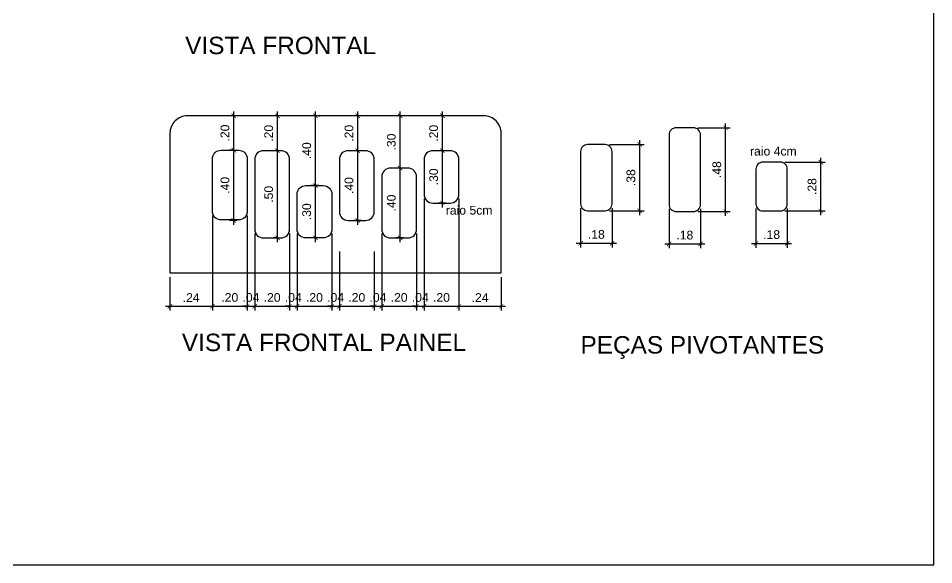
# Model space of a CAD drawing. Header units: metres. Extents: x 1.1 to 73.1, y 1 to 38.5.
# Drawn here: x 6.4 to 11.65, y 0.98 to 4.12 of the extents above; entities that cross this region are included whole.
import ezdxf

# ---------------------------------------------------------------- set-up
doc = ezdxf.new("R2010")
doc.units = ezdxf.units.M
doc.header["$LTSCALE"] = 0.05
doc.header["$MEASUREMENT"] = 0
for name, color, linetype in [('2D-CHAMADAS', 7, 'Continuous'), ('FLIP_COTA', 1, 'Continuous'), ('FLIP_TXT_02', 2, 'Continuous')]:
    doc.layers.add(name, color=color, linetype=linetype)
doc.styles.add('080-ARIAL-100', font='arial.ttf', dxfattribs={"height": 0.175})
doc.styles.add('Arial', font='arial.ttf')
doc.dimstyles.new('PADR025', dxfattribs={"dimscale": 0, "dimtxt": 0.05, "dimasz": 0.025, "dimexe": 0.025, "dimexo": 0.025, "dimgap": 0.025, "dimtad": 1, "dimzin": 5, "dimdsep": 46, "dimtxsty": 'Arial', "dimblk1": 'ARCHTICK', "dimblk2": 'ARCHTICK', "dimsah": 1, "dimcen": 0.025, "dimdle": 0.025, "dimclrd": 12, "dimclre": 12, "dimclrt": 12, "dimadec": 0, "dimazin": 0, "dimtfac": 1, "dimtix": 1, "dimtmove": 2, "dimatfit": 3, "dimldrblk": 'ORIGIN', "dimfxl": 0.05, "dimtolj": 1, "dimtzin": 5, "dimarcsym": 0})

# ---------------------------------------------------------------- blocks, each defined once
blk = doc.blocks.new('_ArchTick')
at = {"color": 0, "linetype": 'ByBlock', "const_width": 0.15}
blk.add_lwpolyline([(-0.5, -0.5), (0.5, 0.5)], dxfattribs=at)
blk = doc.blocks.new('*D179')
at = {"layer": 'DEFPOINTS', "color": 0, "ltscale": 10, "transparency": 16777216}
for p in [(9.6225, 3.0531), (9.8025, 3.0531), (9.8025, 2.8269)]:
    blk.add_point(p, dxfattribs=at)
at = {"layer": 'FLIP_COTA', "color": 12, "lineweight": -2, "ltscale": 10, "transparency": 16777216}
for p, q in [((9.6225, 3.0281), (9.6225, 2.8019)), ((9.8025, 3.0281), (9.8025, 2.8019)), ((9.5975, 2.8269), (9.8275, 2.8269))]:
    blk.add_line(p, q, dxfattribs=at)
at = {"layer": 'FLIP_COTA', "color": 12, "lineweight": -2, "ltscale": 10, "transparency": 16777216, "xscale": 0.025, "yscale": 0.025, "zscale": 0.025, "rotation": 180}
blk.add_blockref('_ArchTick', (9.6225, 2.8269), dxfattribs=at)
at = {"layer": 'FLIP_COTA', "color": 12, "lineweight": -2, "ltscale": 10, "transparency": 16777216, "xscale": 0.025, "yscale": 0.025, "zscale": 0.025}
blk.add_blockref('_ArchTick', (9.8025, 2.8269), dxfattribs=at)
at = {"layer": 'FLIP_COTA', "color": 12, "ltscale": 10, "transparency": 16777216, "insert": (9.7125, 2.8774), "char_height": 0.05, "attachment_point": 5, "style": 'Arial'}
blk.add_mtext('\\A1;.18', dxfattribs=at)
blk = doc.blocks.new('_Origin')
at = {"color": 0, "linetype": 'ByBlock', "lineweight": -2}
blk.add_line((0, 0), (-1, 0), dxfattribs=at)
blk.add_circle((0, 0), 0.5, dxfattribs=at)
blk = doc.blocks.new('*D180')
at = {"layer": 'DEFPOINTS', "color": 0, "ltscale": 10, "transparency": 16777216}
for p in [(10.1299, 3.049), (10.3099, 3.049), (10.3099, 2.8228)]:
    blk.add_point(p, dxfattribs=at)
at = {"layer": 'FLIP_COTA', "color": 12, "lineweight": -2, "ltscale": 10, "transparency": 16777216}
for p, q in [((10.1299, 3.024), (10.1299, 2.7978)), ((10.3099, 3.024), (10.3099, 2.7978)), ((10.1049, 2.8228), (10.3349, 2.8228))]:
    blk.add_line(p, q, dxfattribs=at)
at = {"layer": 'FLIP_COTA', "color": 12, "lineweight": -2, "ltscale": 10, "transparency": 16777216, "xscale": 0.025, "yscale": 0.025, "zscale": 0.025, "rotation": 180}
blk.add_blockref('_ArchTick', (10.1299, 2.8228), dxfattribs=at)
at = {"layer": 'FLIP_COTA', "color": 12, "lineweight": -2, "ltscale": 10, "transparency": 16777216, "xscale": 0.025, "yscale": 0.025, "zscale": 0.025}
blk.add_blockref('_ArchTick', (10.3099, 2.8228), dxfattribs=at)
at = {"layer": 'FLIP_COTA', "color": 12, "ltscale": 10, "transparency": 16777216, "insert": (10.2199, 2.8733), "char_height": 0.05, "attachment_point": 5, "style": 'Arial'}
blk.add_mtext('\\A1;.18', dxfattribs=at)
blk = doc.blocks.new('*D181')
at = {"layer": 'DEFPOINTS', "color": 0, "ltscale": 10, "transparency": 16777216}
for p in [(10.6278, 3.052), (10.8078, 3.052), (10.8078, 2.8258)]:
    blk.add_point(p, dxfattribs=at)
at = {"layer": 'FLIP_COTA', "color": 12, "lineweight": -2, "ltscale": 10, "transparency": 16777216}
for p, q in [((10.6278, 3.027), (10.6278, 2.8008)), ((10.8078, 3.027), (10.8078, 2.8008)), ((10.6028, 2.8258), (10.8328, 2.8258))]:
    blk.add_line(p, q, dxfattribs=at)
at = {"layer": 'FLIP_COTA', "color": 12, "lineweight": -2, "ltscale": 10, "transparency": 16777216, "xscale": 0.025, "yscale": 0.025, "zscale": 0.025, "rotation": 180}
blk.add_blockref('_ArchTick', (10.6278, 2.8258), dxfattribs=at)
at = {"layer": 'FLIP_COTA', "color": 12, "lineweight": -2, "ltscale": 10, "transparency": 16777216, "xscale": 0.025, "yscale": 0.025, "zscale": 0.025}
blk.add_blockref('_ArchTick', (10.8078, 2.8258), dxfattribs=at)
at = {"layer": 'FLIP_COTA', "color": 12, "ltscale": 10, "transparency": 16777216, "insert": (10.7178, 2.8763), "char_height": 0.05, "attachment_point": 5, "style": 'Arial'}
blk.add_mtext('\\A1;.18', dxfattribs=at)
blk = doc.blocks.new('*D182')
at = {"layer": 'DEFPOINTS', "color": 0, "ltscale": 10, "transparency": 16777216}
for p in [(10.7678, 3.292), (11.0001, 3.292), (10.7678, 3.012)]:
    blk.add_point(p, dxfattribs=at)
at = {"layer": 'FLIP_COTA', "color": 12, "lineweight": -2, "ltscale": 10, "transparency": 16777216}
for p, q in [((11.0001, 2.987), (11.0001, 3.317)), ((10.7928, 3.292), (11.0251, 3.292)), ((10.7928, 3.012), (11.0251, 3.012))]:
    blk.add_line(p, q, dxfattribs=at)
at = {"layer": 'FLIP_COTA', "color": 12, "lineweight": -2, "ltscale": 10, "transparency": 16777216, "xscale": 0.025, "yscale": 0.025, "zscale": 0.025}
for p, rotation in [((11.0001, 3.292), 90), ((11.0001, 3.012), 270)]:
    blk.add_blockref('_ArchTick', p, dxfattribs=dict(at, rotation=rotation))
at = {"layer": 'FLIP_COTA', "color": 12, "ltscale": 10, "transparency": 16777216, "insert": (10.9496, 3.152), "char_height": 0.05, "attachment_point": 5, "rotation": 90, "style": 'Arial'}
blk.add_mtext('\\A1;.28', dxfattribs=at)
blk = doc.blocks.new('*D183')
at = {"layer": 'DEFPOINTS', "color": 0, "ltscale": 10, "transparency": 16777216}
for p in [(10.2699, 3.489), (10.4542, 3.489), (10.2699, 3.009)]:
    blk.add_point(p, dxfattribs=at)
at = {"layer": 'FLIP_COTA', "color": 12, "lineweight": -2, "ltscale": 10, "transparency": 16777216}
for p, q in [((10.2949, 3.489), (10.4792, 3.489)), ((10.4542, 2.984), (10.4542, 3.514)), ((10.2949, 3.009), (10.4792, 3.009))]:
    blk.add_line(p, q, dxfattribs=at)
at = {"layer": 'FLIP_COTA', "color": 12, "lineweight": -2, "ltscale": 10, "transparency": 16777216, "xscale": 0.025, "yscale": 0.025, "zscale": 0.025}
for p, rotation in [((10.4542, 3.489), 90), ((10.4542, 3.009), 270)]:
    blk.add_blockref('_ArchTick', p, dxfattribs=dict(at, rotation=rotation))
at = {"layer": 'FLIP_COTA', "color": 12, "ltscale": 10, "transparency": 16777216, "insert": (10.4037, 3.249), "char_height": 0.05, "attachment_point": 5, "rotation": 90, "style": 'Arial'}
blk.add_mtext('\\A1;.48', dxfattribs=at)
blk = doc.blocks.new('*D184')
at = {"layer": 'DEFPOINTS', "color": 0, "ltscale": 10, "transparency": 16777216}
for p in [(9.7625, 3.3931), (9.9615, 3.3931), (9.7625, 3.0131)]:
    blk.add_point(p, dxfattribs=at)
at = {"layer": 'FLIP_COTA', "color": 12, "lineweight": -2, "ltscale": 10, "transparency": 16777216}
for p, q in [((9.9615, 2.9881), (9.9615, 3.4181)), ((9.7875, 3.3931), (9.9865, 3.3931)), ((9.7875, 3.0131), (9.9865, 3.0131))]:
    blk.add_line(p, q, dxfattribs=at)
at = {"layer": 'FLIP_COTA', "color": 12, "lineweight": -2, "ltscale": 10, "transparency": 16777216, "xscale": 0.025, "yscale": 0.025, "zscale": 0.025}
for p, rotation in [((9.9615, 3.3931), 90), ((9.9615, 3.0131), 270)]:
    blk.add_blockref('_ArchTick', p, dxfattribs=dict(at, rotation=rotation))
at = {"layer": 'FLIP_COTA', "color": 12, "ltscale": 10, "transparency": 16777216, "insert": (9.911, 3.2031), "char_height": 0.05, "attachment_point": 5, "rotation": 90, "style": 'Arial'}
blk.add_mtext('\\A1;.38', dxfattribs=at)
blk = doc.blocks.new('*D185')
at = {"layer": 'DEFPOINTS', "color": 0, "ltscale": 10, "transparency": 16777216}
for p in [(7.5103, 3.0106), (7.2671, 2.6577), (7.5103, 2.4653)]:
    blk.add_point(p, dxfattribs=at)
at = {"layer": 'FLIP_COTA', "color": 12, "lineweight": -2, "ltscale": 10, "transparency": 16777216}
for p, q in [((7.5103, 2.9856), (7.5103, 2.4403)), ((7.2671, 2.6327), (7.2671, 2.4403)), ((7.2421, 2.4653), (7.5353, 2.4653))]:
    blk.add_line(p, q, dxfattribs=at)
at = {"layer": 'FLIP_COTA', "color": 12, "lineweight": -2, "ltscale": 10, "transparency": 16777216, "xscale": 0.025, "yscale": 0.025, "zscale": 0.025, "rotation": 180}
blk.add_blockref('_ArchTick', (7.2671, 2.4653), dxfattribs=at)
at = {"layer": 'FLIP_COTA', "color": 12, "lineweight": -2, "ltscale": 10, "transparency": 16777216, "xscale": 0.025, "yscale": 0.025, "zscale": 0.025}
blk.add_blockref('_ArchTick', (7.5103, 2.4653), dxfattribs=at)
at = {"layer": 'FLIP_COTA', "color": 12, "ltscale": 10, "transparency": 16777216, "insert": (7.3887, 2.5154), "char_height": 0.05, "attachment_point": 5, "style": 'Arial'}
blk.add_mtext('\\A1;.24', dxfattribs=at)
blk = doc.blocks.new('*D186')
at = {"layer": 'DEFPOINTS', "color": 0, "ltscale": 10, "transparency": 16777216}
for p in [(7.5103, 3.0106), (7.7103, 3.0106), (7.7103, 2.4653)]:
    blk.add_point(p, dxfattribs=at)
at = {"layer": 'FLIP_COTA', "color": 12, "lineweight": -2, "ltscale": 10, "transparency": 16777216}
for p, q in [((7.5103, 2.9856), (7.5103, 2.4403)), ((7.7103, 2.9856), (7.7103, 2.4403)), ((7.4853, 2.4653), (7.7353, 2.4653))]:
    blk.add_line(p, q, dxfattribs=at)
at = {"layer": 'FLIP_COTA', "color": 12, "lineweight": -2, "ltscale": 10, "transparency": 16777216, "xscale": 0.025, "yscale": 0.025, "zscale": 0.025, "rotation": 180}
blk.add_blockref('_ArchTick', (7.5103, 2.4653), dxfattribs=at)
at = {"layer": 'FLIP_COTA', "color": 12, "lineweight": -2, "ltscale": 10, "transparency": 16777216, "xscale": 0.025, "yscale": 0.025, "zscale": 0.025}
blk.add_blockref('_ArchTick', (7.7103, 2.4653), dxfattribs=at)
at = {"layer": 'FLIP_COTA', "color": 12, "ltscale": 10, "transparency": 16777216, "insert": (7.6103, 2.5158), "char_height": 0.05, "attachment_point": 5, "style": 'Arial'}
blk.add_mtext('\\A1;.20', dxfattribs=at)
blk = doc.blocks.new('*D187')
at = {"layer": 'DEFPOINTS', "color": 0, "ltscale": 10, "transparency": 16777216}
for p in [(7.7103, 3.0106), (7.7531, 2.9076), (7.7531, 2.4653)]:
    blk.add_point(p, dxfattribs=at)
at = {"layer": 'FLIP_COTA', "color": 12, "lineweight": -2, "ltscale": 10, "transparency": 16777216}
for p, q in [((7.7103, 2.9856), (7.7103, 2.4403)), ((7.7531, 2.8826), (7.7531, 2.4403)), ((7.7103, 2.4653), (7.6853, 2.4653)), ((7.7103, 2.4653), (7.7531, 2.4653)), ((7.7531, 2.4653), (7.7781, 2.4653))]:
    blk.add_line(p, q, dxfattribs=at)
at = {"layer": 'FLIP_COTA', "color": 12, "lineweight": -2, "ltscale": 10, "transparency": 16777216, "xscale": 0.025, "yscale": 0.025, "zscale": 0.025}
blk.add_blockref('_ArchTick', (7.7103, 2.4653), dxfattribs=at)
at = {"layer": 'FLIP_COTA', "color": 12, "lineweight": -2, "ltscale": 10, "transparency": 16777216, "xscale": 0.025, "yscale": 0.025, "zscale": 0.025, "rotation": 180}
blk.add_blockref('_ArchTick', (7.7531, 2.4653), dxfattribs=at)
at = {"layer": 'FLIP_COTA', "color": 12, "ltscale": 10, "transparency": 16777216, "insert": (7.7317, 2.5158), "char_height": 0.05, "attachment_point": 5, "style": 'Arial'}
blk.add_mtext('\\A1;.04', dxfattribs=at)
blk = doc.blocks.new('*D188')
at = {"layer": 'DEFPOINTS', "color": 0, "ltscale": 10, "transparency": 16777216}
for p in [(7.7531, 2.9076), (7.9531, 2.9076), (7.9531, 2.4653)]:
    blk.add_point(p, dxfattribs=at)
at = {"layer": 'FLIP_COTA', "color": 12, "lineweight": -2, "ltscale": 10, "transparency": 16777216}
for p, q in [((7.7531, 2.8826), (7.7531, 2.4403)), ((7.9531, 2.8826), (7.9531, 2.4403)), ((7.7281, 2.4653), (7.9781, 2.4653))]:
    blk.add_line(p, q, dxfattribs=at)
at = {"layer": 'FLIP_COTA', "color": 12, "lineweight": -2, "ltscale": 10, "transparency": 16777216, "xscale": 0.025, "yscale": 0.025, "zscale": 0.025, "rotation": 180}
blk.add_blockref('_ArchTick', (7.7531, 2.4653), dxfattribs=at)
at = {"layer": 'FLIP_COTA', "color": 12, "lineweight": -2, "ltscale": 10, "transparency": 16777216, "xscale": 0.025, "yscale": 0.025, "zscale": 0.025}
blk.add_blockref('_ArchTick', (7.9531, 2.4653), dxfattribs=at)
at = {"layer": 'FLIP_COTA', "color": 12, "ltscale": 10, "transparency": 16777216, "insert": (7.8531, 2.5158), "char_height": 0.05, "attachment_point": 5, "style": 'Arial'}
blk.add_mtext('\\A1;.20', dxfattribs=at)
blk = doc.blocks.new('*D189')
at = {"layer": 'DEFPOINTS', "color": 0, "ltscale": 10, "transparency": 16777216}
for p in [(7.9531, 2.9076), (7.9959, 2.8046), (7.9959, 2.4653)]:
    blk.add_point(p, dxfattribs=at)
at = {"layer": 'FLIP_COTA', "color": 12, "lineweight": -2, "ltscale": 10, "transparency": 16777216}
for p, q in [((7.9531, 2.8826), (7.9531, 2.4403)), ((7.9959, 2.7796), (7.9959, 2.4403)), ((7.9531, 2.4653), (7.9281, 2.4653)), ((7.9531, 2.4653), (7.9959, 2.4653)), ((7.9959, 2.4653), (8.0209, 2.4653))]:
    blk.add_line(p, q, dxfattribs=at)
at = {"layer": 'FLIP_COTA', "color": 12, "lineweight": -2, "ltscale": 10, "transparency": 16777216, "xscale": 0.025, "yscale": 0.025, "zscale": 0.025}
blk.add_blockref('_ArchTick', (7.9531, 2.4653), dxfattribs=at)
at = {"layer": 'FLIP_COTA', "color": 12, "lineweight": -2, "ltscale": 10, "transparency": 16777216, "xscale": 0.025, "yscale": 0.025, "zscale": 0.025, "rotation": 180}
blk.add_blockref('_ArchTick', (7.9959, 2.4653), dxfattribs=at)
at = {"layer": 'FLIP_COTA', "color": 12, "ltscale": 10, "transparency": 16777216, "insert": (7.9745, 2.5158), "char_height": 0.05, "attachment_point": 5, "style": 'Arial'}
blk.add_mtext('\\A1;.04', dxfattribs=at)
blk = doc.blocks.new('*D190')
at = {"layer": 'DEFPOINTS', "color": 0, "ltscale": 10, "transparency": 16777216}
for p in [(7.9959, 2.9076), (8.1959, 2.9076), (8.1959, 2.4653)]:
    blk.add_point(p, dxfattribs=at)
at = {"layer": 'FLIP_COTA', "color": 12, "lineweight": -2, "ltscale": 10, "transparency": 16777216}
for p, q in [((7.9959, 2.8826), (7.9959, 2.4403)), ((8.1959, 2.8826), (8.1959, 2.4403)), ((7.9709, 2.4653), (8.2209, 2.4653))]:
    blk.add_line(p, q, dxfattribs=at)
at = {"layer": 'FLIP_COTA', "color": 12, "lineweight": -2, "ltscale": 10, "transparency": 16777216, "xscale": 0.025, "yscale": 0.025, "zscale": 0.025, "rotation": 180}
blk.add_blockref('_ArchTick', (7.9959, 2.4653), dxfattribs=at)
at = {"layer": 'FLIP_COTA', "color": 12, "lineweight": -2, "ltscale": 10, "transparency": 16777216, "xscale": 0.025, "yscale": 0.025, "zscale": 0.025}
blk.add_blockref('_ArchTick', (8.1959, 2.4653), dxfattribs=at)
at = {"layer": 'FLIP_COTA', "color": 12, "ltscale": 10, "transparency": 16777216, "insert": (8.0959, 2.5158), "char_height": 0.05, "attachment_point": 5, "style": 'Arial'}
blk.add_mtext('\\A1;.20', dxfattribs=at)
blk = doc.blocks.new('*D191')
at = {"layer": 'DEFPOINTS', "color": 0, "ltscale": 10, "transparency": 16777216}
for p in [(8.1959, 2.9076), (8.2387, 2.8046), (8.2387, 2.4653)]:
    blk.add_point(p, dxfattribs=at)
at = {"layer": 'FLIP_COTA', "color": 12, "lineweight": -2, "ltscale": 10, "transparency": 16777216}
for p, q in [((8.1959, 2.8826), (8.1959, 2.4403)), ((8.2387, 2.7796), (8.2387, 2.4403)), ((8.1959, 2.4653), (8.1709, 2.4653)), ((8.1959, 2.4653), (8.2387, 2.4653)), ((8.2387, 2.4653), (8.2637, 2.4653))]:
    blk.add_line(p, q, dxfattribs=at)
at = {"layer": 'FLIP_COTA', "color": 12, "lineweight": -2, "ltscale": 10, "transparency": 16777216, "xscale": 0.025, "yscale": 0.025, "zscale": 0.025}
blk.add_blockref('_ArchTick', (8.1959, 2.4653), dxfattribs=at)
at = {"layer": 'FLIP_COTA', "color": 12, "lineweight": -2, "ltscale": 10, "transparency": 16777216, "xscale": 0.025, "yscale": 0.025, "zscale": 0.025, "rotation": 180}
blk.add_blockref('_ArchTick', (8.2387, 2.4653), dxfattribs=at)
at = {"layer": 'FLIP_COTA', "color": 12, "ltscale": 10, "transparency": 16777216, "insert": (8.2173, 2.5158), "char_height": 0.05, "attachment_point": 5, "style": 'Arial'}
blk.add_mtext('\\A1;.04', dxfattribs=at)
blk = doc.blocks.new('*D192')
at = {"layer": 'DEFPOINTS', "color": 0, "ltscale": 10, "transparency": 16777216}
for p in [(8.2387, 2.8046), (8.4387, 2.8046), (8.4387, 2.4653)]:
    blk.add_point(p, dxfattribs=at)
at = {"layer": 'FLIP_COTA', "color": 12, "lineweight": -2, "ltscale": 10, "transparency": 16777216}
for p, q in [((8.2387, 2.7796), (8.2387, 2.4403)), ((8.4387, 2.7796), (8.4387, 2.4403)), ((8.2137, 2.4653), (8.4637, 2.4653))]:
    blk.add_line(p, q, dxfattribs=at)
at = {"layer": 'FLIP_COTA', "color": 12, "lineweight": -2, "ltscale": 10, "transparency": 16777216, "xscale": 0.025, "yscale": 0.025, "zscale": 0.025, "rotation": 180}
blk.add_blockref('_ArchTick', (8.2387, 2.4653), dxfattribs=at)
at = {"layer": 'FLIP_COTA', "color": 12, "lineweight": -2, "ltscale": 10, "transparency": 16777216, "xscale": 0.025, "yscale": 0.025, "zscale": 0.025}
blk.add_blockref('_ArchTick', (8.4387, 2.4653), dxfattribs=at)
at = {"layer": 'FLIP_COTA', "color": 12, "ltscale": 10, "transparency": 16777216, "insert": (8.3387, 2.5158), "char_height": 0.05, "attachment_point": 5, "style": 'Arial'}
blk.add_mtext('\\A1;.20', dxfattribs=at)
blk = doc.blocks.new('*D193')
at = {"layer": 'DEFPOINTS', "color": 0, "ltscale": 10, "transparency": 16777216}
for p in [(8.4387, 2.8046), (8.4815, 2.7017), (8.4815, 2.4653)]:
    blk.add_point(p, dxfattribs=at)
at = {"layer": 'FLIP_COTA', "color": 12, "lineweight": -2, "ltscale": 10, "transparency": 16777216}
for p, q in [((8.4387, 2.7796), (8.4387, 2.4403)), ((8.4815, 2.6767), (8.4815, 2.4403)), ((8.4387, 2.4653), (8.4137, 2.4653)), ((8.4387, 2.4653), (8.4815, 2.4653)), ((8.4815, 2.4653), (8.5065, 2.4653))]:
    blk.add_line(p, q, dxfattribs=at)
at = {"layer": 'FLIP_COTA', "color": 12, "lineweight": -2, "ltscale": 10, "transparency": 16777216, "xscale": 0.025, "yscale": 0.025, "zscale": 0.025}
blk.add_blockref('_ArchTick', (8.4387, 2.4653), dxfattribs=at)
at = {"layer": 'FLIP_COTA', "color": 12, "lineweight": -2, "ltscale": 10, "transparency": 16777216, "xscale": 0.025, "yscale": 0.025, "zscale": 0.025, "rotation": 180}
blk.add_blockref('_ArchTick', (8.4815, 2.4653), dxfattribs=at)
at = {"layer": 'FLIP_COTA', "color": 12, "ltscale": 10, "transparency": 16777216, "insert": (8.4601, 2.5158), "char_height": 0.05, "attachment_point": 5, "style": 'Arial'}
blk.add_mtext('\\A1;.04', dxfattribs=at)
blk = doc.blocks.new('*D194')
at = {"layer": 'DEFPOINTS', "color": 0, "ltscale": 10, "transparency": 16777216}
for p in [(8.4815, 2.9076), (8.6815, 2.9076), (8.6815, 2.4653)]:
    blk.add_point(p, dxfattribs=at)
at = {"layer": 'FLIP_COTA', "color": 12, "lineweight": -2, "ltscale": 10, "transparency": 16777216}
for p, q in [((8.4815, 2.8826), (8.4815, 2.4403)), ((8.6815, 2.8826), (8.6815, 2.4403)), ((8.4565, 2.4653), (8.7065, 2.4653))]:
    blk.add_line(p, q, dxfattribs=at)
at = {"layer": 'FLIP_COTA', "color": 12, "lineweight": -2, "ltscale": 10, "transparency": 16777216, "xscale": 0.025, "yscale": 0.025, "zscale": 0.025, "rotation": 180}
blk.add_blockref('_ArchTick', (8.4815, 2.4653), dxfattribs=at)
at = {"layer": 'FLIP_COTA', "color": 12, "lineweight": -2, "ltscale": 10, "transparency": 16777216, "xscale": 0.025, "yscale": 0.025, "zscale": 0.025}
blk.add_blockref('_ArchTick', (8.6815, 2.4653), dxfattribs=at)
at = {"layer": 'FLIP_COTA', "color": 12, "ltscale": 10, "transparency": 16777216, "insert": (8.5815, 2.5158), "char_height": 0.05, "attachment_point": 5, "style": 'Arial'}
blk.add_mtext('\\A1;.20', dxfattribs=at)
blk = doc.blocks.new('*D195')
at = {"layer": 'DEFPOINTS', "color": 0, "ltscale": 10, "transparency": 16777216}
for p in [(8.6815, 2.9076), (8.7243, 2.8046), (8.7243, 2.4653)]:
    blk.add_point(p, dxfattribs=at)
at = {"layer": 'FLIP_COTA', "color": 12, "lineweight": -2, "ltscale": 10, "transparency": 16777216}
for p, q in [((8.6815, 2.8826), (8.6815, 2.4403)), ((8.7243, 2.7796), (8.7243, 2.4403)), ((8.6815, 2.4653), (8.6565, 2.4653)), ((8.6815, 2.4653), (8.7243, 2.4653)), ((8.7243, 2.4653), (8.7493, 2.4653))]:
    blk.add_line(p, q, dxfattribs=at)
at = {"layer": 'FLIP_COTA', "color": 12, "lineweight": -2, "ltscale": 10, "transparency": 16777216, "xscale": 0.025, "yscale": 0.025, "zscale": 0.025}
blk.add_blockref('_ArchTick', (8.6815, 2.4653), dxfattribs=at)
at = {"layer": 'FLIP_COTA', "color": 12, "lineweight": -2, "ltscale": 10, "transparency": 16777216, "xscale": 0.025, "yscale": 0.025, "zscale": 0.025, "rotation": 180}
blk.add_blockref('_ArchTick', (8.7243, 2.4653), dxfattribs=at)
at = {"layer": 'FLIP_COTA', "color": 12, "ltscale": 10, "transparency": 16777216, "insert": (8.7029, 2.5158), "char_height": 0.05, "attachment_point": 5, "style": 'Arial'}
blk.add_mtext('\\A1;.04', dxfattribs=at)
blk = doc.blocks.new('*D196')
at = {"layer": 'DEFPOINTS', "color": 0, "ltscale": 10, "transparency": 16777216}
for p in [(8.7243, 3.1077), (8.9243, 2.9076), (8.9243, 2.4653)]:
    blk.add_point(p, dxfattribs=at)
at = {"layer": 'FLIP_COTA', "color": 12, "lineweight": -2, "ltscale": 10, "transparency": 16777216}
for p, q in [((8.7243, 3.0827), (8.7243, 2.4403)), ((8.9243, 2.8826), (8.9243, 2.4403)), ((8.6993, 2.4653), (8.9493, 2.4653))]:
    blk.add_line(p, q, dxfattribs=at)
at = {"layer": 'FLIP_COTA', "color": 12, "lineweight": -2, "ltscale": 10, "transparency": 16777216, "xscale": 0.025, "yscale": 0.025, "zscale": 0.025, "rotation": 180}
blk.add_blockref('_ArchTick', (8.7243, 2.4653), dxfattribs=at)
at = {"layer": 'FLIP_COTA', "color": 12, "lineweight": -2, "ltscale": 10, "transparency": 16777216, "xscale": 0.025, "yscale": 0.025, "zscale": 0.025}
blk.add_blockref('_ArchTick', (8.9243, 2.4653), dxfattribs=at)
at = {"layer": 'FLIP_COTA', "color": 12, "ltscale": 10, "transparency": 16777216, "insert": (8.8243, 2.5158), "char_height": 0.05, "attachment_point": 5, "style": 'Arial'}
blk.add_mtext('\\A1;.20', dxfattribs=at)
blk = doc.blocks.new('*D197')
at = {"layer": 'DEFPOINTS', "color": 0, "ltscale": 10, "transparency": 16777216}
for p in [(8.9243, 3.1077), (9.1671, 2.6577), (9.1671, 2.4653)]:
    blk.add_point(p, dxfattribs=at)
at = {"layer": 'FLIP_COTA', "color": 12, "lineweight": -2, "ltscale": 10, "transparency": 16777216}
for p, q in [((8.9243, 3.0827), (8.9243, 2.4403)), ((9.1671, 2.6327), (9.1671, 2.4403)), ((8.8993, 2.4653), (9.1921, 2.4653))]:
    blk.add_line(p, q, dxfattribs=at)
at = {"layer": 'FLIP_COTA', "color": 12, "lineweight": -2, "ltscale": 10, "transparency": 16777216, "xscale": 0.025, "yscale": 0.025, "zscale": 0.025, "rotation": 180}
blk.add_blockref('_ArchTick', (8.9243, 2.4653), dxfattribs=at)
at = {"layer": 'FLIP_COTA', "color": 12, "lineweight": -2, "ltscale": 10, "transparency": 16777216, "xscale": 0.025, "yscale": 0.025, "zscale": 0.025}
blk.add_blockref('_ArchTick', (9.1671, 2.4653), dxfattribs=at)
at = {"layer": 'FLIP_COTA', "color": 12, "ltscale": 10, "transparency": 16777216, "insert": (9.0457, 2.5154), "char_height": 0.05, "attachment_point": 5, "style": 'Arial'}
blk.add_mtext('\\A1;.24', dxfattribs=at)
blk = doc.blocks.new('*D198')
at = {"layer": 'DEFPOINTS', "color": 0, "ltscale": 10, "transparency": 16777216}
for p in [(8.8302, 3.3577), (8.8743, 3.3577), (8.8743, 3.0577)]:
    blk.add_point(p, dxfattribs=at)
at = {"layer": 'FLIP_COTA', "color": 12, "lineweight": -2, "ltscale": 10, "transparency": 16777216}
for p, q in [((8.8302, 3.0327), (8.8302, 3.3827)), ((8.8493, 3.3577), (8.8052, 3.3577)), ((8.8493, 3.0577), (8.8052, 3.0577))]:
    blk.add_line(p, q, dxfattribs=at)
at = {"layer": 'FLIP_COTA', "color": 12, "lineweight": -2, "ltscale": 10, "transparency": 16777216, "xscale": 0.025, "yscale": 0.025, "zscale": 0.025}
for p, rotation in [((8.8302, 3.3577), 90), ((8.8302, 3.0577), 270)]:
    blk.add_blockref('_ArchTick', p, dxfattribs=dict(at, rotation=rotation))
at = {"layer": 'FLIP_COTA', "color": 12, "ltscale": 10, "transparency": 16777216, "insert": (8.7797, 3.2077), "char_height": 0.05, "attachment_point": 5, "rotation": 90, "style": 'Arial'}
blk.add_mtext('\\A1;.30', dxfattribs=at)
blk = doc.blocks.new('*D199')
at = {"layer": 'DEFPOINTS', "color": 0, "ltscale": 10, "transparency": 16777216}
for p in [(8.1018, 3.1576), (8.1459, 3.1576), (8.1459, 2.8576)]:
    blk.add_point(p, dxfattribs=at)
at = {"layer": 'FLIP_COTA', "color": 12, "lineweight": -2, "ltscale": 10, "transparency": 16777216}
for p, q in [((8.1209, 3.1576), (8.0768, 3.1576)), ((8.1018, 2.8326), (8.1018, 3.1826)), ((8.1209, 2.8576), (8.0768, 2.8576))]:
    blk.add_line(p, q, dxfattribs=at)
at = {"layer": 'FLIP_COTA', "color": 12, "lineweight": -2, "ltscale": 10, "transparency": 16777216, "xscale": 0.025, "yscale": 0.025, "zscale": 0.025}
for p, rotation in [((8.1018, 3.1576), 90), ((8.1018, 2.8576), 270)]:
    blk.add_blockref('_ArchTick', p, dxfattribs=dict(at, rotation=rotation))
at = {"layer": 'FLIP_COTA', "color": 12, "ltscale": 10, "transparency": 16777216, "insert": (8.0513, 3.0076), "char_height": 0.05, "attachment_point": 5, "rotation": 90, "style": 'Arial'}
blk.add_mtext('\\A1;.30', dxfattribs=at)
blk = doc.blocks.new('*D200')
at = {"layer": 'DEFPOINTS', "color": 0, "ltscale": 10, "transparency": 16777216}
for p in [(8.5874, 3.2576), (8.6315, 3.2576), (8.6315, 2.8576)]:
    blk.add_point(p, dxfattribs=at)
at = {"layer": 'FLIP_COTA', "color": 12, "lineweight": -2, "ltscale": 10, "transparency": 16777216}
for p, q in [((8.6065, 3.2576), (8.5624, 3.2576)), ((8.5874, 2.8326), (8.5874, 3.2826)), ((8.6065, 2.8576), (8.5624, 2.8576))]:
    blk.add_line(p, q, dxfattribs=at)
at = {"layer": 'FLIP_COTA', "color": 12, "lineweight": -2, "ltscale": 10, "transparency": 16777216, "xscale": 0.025, "yscale": 0.025, "zscale": 0.025}
for p, rotation in [((8.5874, 3.2576), 90), ((8.5874, 2.8576), 270)]:
    blk.add_blockref('_ArchTick', p, dxfattribs=dict(at, rotation=rotation))
at = {"layer": 'FLIP_COTA', "color": 12, "ltscale": 10, "transparency": 16777216, "insert": (8.5369, 3.0576), "char_height": 0.05, "attachment_point": 5, "rotation": 90, "style": 'Arial'}
blk.add_mtext('\\A1;.40', dxfattribs=at)
blk = doc.blocks.new('*D201')
at = {"layer": 'DEFPOINTS', "color": 0, "ltscale": 10, "transparency": 16777216}
for p in [(8.3446, 3.3576), (8.3887, 3.3576), (8.3887, 2.9576)]:
    blk.add_point(p, dxfattribs=at)
at = {"layer": 'FLIP_COTA', "color": 12, "lineweight": -2, "ltscale": 10, "transparency": 16777216}
for p, q in [((8.3446, 2.9326), (8.3446, 3.3826)), ((8.3637, 3.3576), (8.3196, 3.3576)), ((8.3637, 2.9576), (8.3196, 2.9576))]:
    blk.add_line(p, q, dxfattribs=at)
at = {"layer": 'FLIP_COTA', "color": 12, "lineweight": -2, "ltscale": 10, "transparency": 16777216, "xscale": 0.025, "yscale": 0.025, "zscale": 0.025}
for p, rotation in [((8.3446, 3.3576), 90), ((8.3446, 2.9576), 270)]:
    blk.add_blockref('_ArchTick', p, dxfattribs=dict(at, rotation=rotation))
at = {"layer": 'FLIP_COTA', "color": 12, "ltscale": 10, "transparency": 16777216, "insert": (8.2941, 3.1576), "char_height": 0.05, "attachment_point": 5, "rotation": 90, "style": 'Arial'}
blk.add_mtext('\\A1;.40', dxfattribs=at)
blk = doc.blocks.new('*D202')
at = {"layer": 'DEFPOINTS', "color": 0, "ltscale": 10, "transparency": 16777216}
for p in [(7.6332, 3.3606), (7.6603, 3.3606), (7.6772, 2.9576)]:
    blk.add_point(p, dxfattribs=at)
at = {"layer": 'FLIP_COTA', "color": 12, "lineweight": -2, "ltscale": 10, "transparency": 16777216}
for p, q in [((7.6353, 3.3606), (7.6082, 3.3606)), ((7.6332, 2.9326), (7.6332, 3.3856)), ((7.6522, 2.9576), (7.6082, 2.9576))]:
    blk.add_line(p, q, dxfattribs=at)
at = {"layer": 'FLIP_COTA', "color": 12, "lineweight": -2, "ltscale": 10, "transparency": 16777216, "xscale": 0.025, "yscale": 0.025, "zscale": 0.025}
for p, rotation in [((7.6332, 3.3606), 90), ((7.6332, 2.9576), 270)]:
    blk.add_blockref('_ArchTick', p, dxfattribs=dict(at, rotation=rotation))
at = {"layer": 'FLIP_COTA', "color": 12, "ltscale": 10, "transparency": 16777216, "insert": (7.5827, 3.1591), "char_height": 0.05, "attachment_point": 5, "rotation": 90, "style": 'Arial'}
blk.add_mtext('\\A1;.40', dxfattribs=at)
blk = doc.blocks.new('*D203')
at = {"layer": 'DEFPOINTS', "color": 0, "ltscale": 10, "transparency": 16777216}
for p in [(7.884, 3.3576), (7.9281, 3.3576), (7.9031, 2.8576)]:
    blk.add_point(p, dxfattribs=at)
at = {"layer": 'FLIP_COTA', "color": 12, "lineweight": -2, "ltscale": 10, "transparency": 16777216}
for p, q in [((7.884, 2.8326), (7.884, 3.3826)), ((7.9031, 3.3576), (7.859, 3.3576)), ((7.8781, 2.8576), (7.859, 2.8576))]:
    blk.add_line(p, q, dxfattribs=at)
at = {"layer": 'FLIP_COTA', "color": 12, "lineweight": -2, "ltscale": 10, "transparency": 16777216, "xscale": 0.025, "yscale": 0.025, "zscale": 0.025}
for p, rotation in [((7.884, 3.3576), 90), ((7.884, 2.8576), 270)]:
    blk.add_blockref('_ArchTick', p, dxfattribs=dict(at, rotation=rotation))
at = {"layer": 'FLIP_COTA', "color": 12, "ltscale": 10, "transparency": 16777216, "insert": (7.8335, 3.1076), "char_height": 0.05, "attachment_point": 5, "rotation": 90, "style": 'Arial'}
blk.add_mtext('\\A1;.50', dxfattribs=at)
blk = doc.blocks.new('*D204')
at = {"layer": 'DEFPOINTS', "color": 0, "ltscale": 10, "transparency": 16777216}
for p in [(8.8302, 3.5577), (9.0671, 3.5577), (8.8743, 3.3577)]:
    blk.add_point(p, dxfattribs=at)
at = {"layer": 'FLIP_COTA', "color": 12, "lineweight": -2, "ltscale": 10, "transparency": 16777216}
for p, q in [((8.8302, 3.3327), (8.8302, 3.5827)), ((9.0421, 3.5577), (8.8052, 3.5577)), ((8.8493, 3.3577), (8.8052, 3.3577))]:
    blk.add_line(p, q, dxfattribs=at)
at = {"layer": 'FLIP_COTA', "color": 12, "lineweight": -2, "ltscale": 10, "transparency": 16777216, "xscale": 0.025, "yscale": 0.025, "zscale": 0.025}
for p, rotation in [((8.8302, 3.5577), 90), ((8.8302, 3.3577), 270)]:
    blk.add_blockref('_ArchTick', p, dxfattribs=dict(at, rotation=rotation))
at = {"layer": 'FLIP_COTA', "color": 12, "ltscale": 10, "transparency": 16777216, "insert": (8.7797, 3.4577), "char_height": 0.05, "attachment_point": 5, "rotation": 90, "style": 'Arial'}
blk.add_mtext('\\A1;.20', dxfattribs=at)
blk = doc.blocks.new('*D205')
at = {"layer": 'DEFPOINTS', "color": 0, "ltscale": 10, "transparency": 16777216}
for p in [(8.5874, 3.5577), (8.8302, 3.5577), (8.6315, 3.2576)]:
    blk.add_point(p, dxfattribs=at)
at = {"layer": 'FLIP_COTA', "color": 12, "lineweight": -2, "ltscale": 10, "transparency": 16777216}
for p, q in [((8.5874, 3.2326), (8.5874, 3.5827)), ((8.8052, 3.5577), (8.5624, 3.5577)), ((8.6065, 3.2576), (8.5624, 3.2576))]:
    blk.add_line(p, q, dxfattribs=at)
at = {"layer": 'FLIP_COTA', "color": 12, "lineweight": -2, "ltscale": 10, "transparency": 16777216, "xscale": 0.025, "yscale": 0.025, "zscale": 0.025}
for p, rotation in [((8.5874, 3.5577), 90), ((8.5874, 3.2576), 270)]:
    blk.add_blockref('_ArchTick', p, dxfattribs=dict(at, rotation=rotation))
at = {"layer": 'FLIP_COTA', "color": 12, "ltscale": 10, "transparency": 16777216, "insert": (8.5369, 3.4076), "char_height": 0.05, "attachment_point": 5, "rotation": 90, "style": 'Arial'}
blk.add_mtext('\\A1;.30', dxfattribs=at)
blk = doc.blocks.new('*D206')
at = {"layer": 'DEFPOINTS', "color": 0, "ltscale": 10, "transparency": 16777216}
for p in [(8.3446, 3.5576), (8.5815, 3.5576), (8.3887, 3.3576)]:
    blk.add_point(p, dxfattribs=at)
at = {"layer": 'FLIP_COTA', "color": 12, "lineweight": -2, "ltscale": 10, "transparency": 16777216}
for p, q in [((8.3446, 3.3326), (8.3446, 3.5826)), ((8.5565, 3.5576), (8.3196, 3.5576)), ((8.3637, 3.3576), (8.3196, 3.3576))]:
    blk.add_line(p, q, dxfattribs=at)
at = {"layer": 'FLIP_COTA', "color": 12, "lineweight": -2, "ltscale": 10, "transparency": 16777216, "xscale": 0.025, "yscale": 0.025, "zscale": 0.025}
for p, rotation in [((8.3446, 3.5576), 90), ((8.3446, 3.3576), 270)]:
    blk.add_blockref('_ArchTick', p, dxfattribs=dict(at, rotation=rotation))
at = {"layer": 'FLIP_COTA', "color": 12, "ltscale": 10, "transparency": 16777216, "insert": (8.2941, 3.4576), "char_height": 0.05, "attachment_point": 5, "rotation": 90, "style": 'Arial'}
blk.add_mtext('\\A1;.20', dxfattribs=at)
blk = doc.blocks.new('*D207')
at = {"layer": 'DEFPOINTS', "color": 0, "ltscale": 10, "transparency": 16777216}
for p in [(7.884, 3.5576), (8.1209, 3.5576), (7.9281, 3.3576)]:
    blk.add_point(p, dxfattribs=at)
at = {"layer": 'FLIP_COTA', "color": 12, "lineweight": -2, "ltscale": 10, "transparency": 16777216}
for p, q in [((7.884, 3.3326), (7.884, 3.5826)), ((8.0959, 3.5576), (7.859, 3.5576)), ((7.9031, 3.3576), (7.859, 3.3576))]:
    blk.add_line(p, q, dxfattribs=at)
at = {"layer": 'FLIP_COTA', "color": 12, "lineweight": -2, "ltscale": 10, "transparency": 16777216, "xscale": 0.025, "yscale": 0.025, "zscale": 0.025}
for p, rotation in [((7.884, 3.5576), 90), ((7.884, 3.3576), 270)]:
    blk.add_blockref('_ArchTick', p, dxfattribs=dict(at, rotation=rotation))
at = {"layer": 'FLIP_COTA', "color": 12, "ltscale": 10, "transparency": 16777216, "insert": (7.8335, 3.4576), "char_height": 0.05, "attachment_point": 5, "rotation": 90, "style": 'Arial'}
blk.add_mtext('\\A1;.20', dxfattribs=at)
blk = doc.blocks.new('*D208')
at = {"layer": 'DEFPOINTS', "color": 0, "ltscale": 10, "transparency": 16777216}
for p in [(7.6332, 3.5576), (7.87, 3.5576), (7.6603, 3.3606)]:
    blk.add_point(p, dxfattribs=at)
at = {"layer": 'FLIP_COTA', "color": 12, "lineweight": -2, "ltscale": 10, "transparency": 16777216}
for p, q in [((7.6332, 3.3356), (7.6332, 3.5826)), ((7.845, 3.5576), (7.6082, 3.5576)), ((7.6353, 3.3606), (7.6082, 3.3606))]:
    blk.add_line(p, q, dxfattribs=at)
at = {"layer": 'FLIP_COTA', "color": 12, "lineweight": -2, "ltscale": 10, "transparency": 16777216, "xscale": 0.025, "yscale": 0.025, "zscale": 0.025}
for p, rotation in [((7.6332, 3.5576), 90), ((7.6332, 3.3606), 270)]:
    blk.add_blockref('_ArchTick', p, dxfattribs=dict(at, rotation=rotation))
at = {"layer": 'FLIP_COTA', "color": 12, "ltscale": 10, "transparency": 16777216, "insert": (7.5827, 3.4591), "char_height": 0.05, "attachment_point": 5, "rotation": 90, "style": 'Arial'}
blk.add_mtext('\\A1;.20', dxfattribs=at)
blk = doc.blocks.new('*D209')
at = {"layer": 'DEFPOINTS', "color": 0, "ltscale": 10, "transparency": 16777216}
for p in [(8.0959, 3.5576), (8.1018, 3.5576), (8.1459, 3.1576)]:
    blk.add_point(p, dxfattribs=at)
at = {"layer": 'FLIP_COTA', "color": 12, "lineweight": -2, "ltscale": 10, "transparency": 16777216}
for p, q in [((8.1018, 3.1326), (8.1018, 3.5826)), ((8.1209, 3.5576), (8.1268, 3.5576)), ((8.1209, 3.1576), (8.0768, 3.1576))]:
    blk.add_line(p, q, dxfattribs=at)
at = {"layer": 'FLIP_COTA', "color": 12, "lineweight": -2, "ltscale": 10, "transparency": 16777216, "xscale": 0.025, "yscale": 0.025, "zscale": 0.025}
for p, rotation in [((8.1018, 3.5576), 90), ((8.1018, 3.1576), 270)]:
    blk.add_blockref('_ArchTick', p, dxfattribs=dict(at, rotation=rotation))
at = {"layer": 'FLIP_COTA', "color": 12, "ltscale": 10, "transparency": 16777216, "insert": (8.0513, 3.3576), "char_height": 0.05, "attachment_point": 5, "rotation": 90, "style": 'Arial'}
blk.add_mtext('\\A1;.40', dxfattribs=at)

msp = doc.modelspace()

# ---------------------------------------------------------------- linework, layer by layer
at = {"layer": '2D-CHAMADAS', "color": 2}
for points in [[(9.1671, 2.6577), (9.1671, 3.4577, 0.414214), (9.0671, 3.5577), (7.3671, 3.5577, 0.414214), (7.2671, 3.4577), (7.2671, 2.6577)], [(10.1699, 3.009), (10.2699, 3.009, 0.414214), (10.3099, 3.049), (10.3099, 3.449, 0.414214), (10.2699, 3.489), (10.1699, 3.489, 0.414214), (10.1299, 3.449), (10.1299, 3.049, 0.414214)], [(7.5603, 2.9606, -0.414214), (7.5103, 3.0106), (7.5103, 3.3106, -0.414214), (7.5603, 3.3606), (7.6603, 3.3606, -0.414214), (7.7103, 3.3106), (7.7103, 3.0106, -0.414214), (7.6603, 2.9606)], [(9.7625, 3.3931), (9.6625, 3.3931, 0.414214), (9.6225, 3.3531), (9.6225, 3.0531, 0.414214), (9.6625, 3.0131), (9.7625, 3.0131, 0.414214), (9.8025, 3.0531), (9.8025, 3.3531, 0.414214)], [(7.8031, 3.3576, 0.414214), (7.7531, 3.3076), (7.7531, 2.9076, 0.414214), (7.8031, 2.8576), (7.9031, 2.8576, 0.414214), (7.9531, 2.9076), (7.9531, 3.3076, 0.414214), (7.9031, 3.3576)], [(8.2887, 3.3576, 0.414214), (8.2387, 3.3076), (8.2387, 3.0076, 0.414214), (8.2887, 2.9576), (8.3887, 2.9576, 0.414214), (8.4387, 3.0076), (8.4387, 3.3076, 0.414214), (8.3887, 3.3576)], [(8.7743, 3.3577, 0.414214), (8.7243, 3.3077), (8.7243, 3.1077, 0.414214), (8.7743, 3.0577), (8.8743, 3.0577, 0.414214), (8.9243, 3.1077), (8.9243, 3.3077, 0.414214), (8.8743, 3.3577)], [(8.5315, 3.2576, 0.414214), (8.4815, 3.2076), (8.4815, 2.9076, 0.414214), (8.5315, 2.8576), (8.6315, 2.8576, 0.414214), (8.6815, 2.9076), (8.6815, 3.2076, 0.414214), (8.6315, 3.2576)], [(10.6678, 3.012), (10.7678, 3.012, 0.414214), (10.8078, 3.052), (10.8078, 3.252, 0.414214), (10.7678, 3.292), (10.6678, 3.292, 0.414214), (10.6278, 3.252), (10.6278, 3.052, 0.414214)], [(8.0459, 2.8576, -0.414214), (7.9959, 2.9076), (7.9959, 3.1076, -0.414214), (8.0459, 3.1576), (8.1459, 3.1576, -0.414214), (8.1959, 3.1076), (8.1959, 2.9076, -0.414214), (8.1459, 2.8576)]]:
    msp.add_lwpolyline(points, format="xyb", close=True, dxfattribs=at)
at = {"layer": 'DEFPOINTS'}
msp.add_lwpolyline([(1.1474, 0.9831), (11.6474, 0.9831), (11.6474, 8.4081), (1.1474, 8.4081)], close=True, dxfattribs=at)

# ---------------------------------------------------------------- texts
at = {"layer": 'FLIP_TXT_02', "attachment_point": 1, "style": '080-ARIAL-100'}
for s, insert, char_height, width in [('VISTA FRONTAL', (7.3545, 4.0115), 0.1, 3.931404), ('raio 4cm', (10.5938, 3.38), 0.05, 1.965702), ('raio 5cm', (8.849, 3.0412), 0.05, 1.965702), ('VISTA FRONTAL PAINEL', (7.3355, 2.3083), 0.1, 3.931404), ('PEÇAS PIVOTANTES', (9.622, 2.2942), 0.1, 3.931404)]:
    msp.add_mtext(s, dxfattribs=dict(at, insert=insert, char_height=char_height, width=width))

# ---------------------------------------------------------------- dimensions: what is measured, and where the dimension line sits
at = {"layer": 'FLIP_COTA', "ltscale": 10}
for base, p1, p2, picture, middle in [((7.6332, 3.5576), (7.6603, 3.3606), (7.87, 3.5576), '*D208', (7.5827, 3.4591)), ((7.884, 3.5576), (7.9281, 3.3576), (8.1209, 3.5576), '*D207', (7.8335, 3.4576)), ((8.1018, 3.5576), (8.1459, 3.1576), (8.0959, 3.5576), '*D209', (8.0513, 3.3576)), ((8.3446, 3.5576), (8.3887, 3.3576), (8.5815, 3.5576), '*D206', (8.2941, 3.4576)), ((8.5874, 3.5577), (8.6315, 3.2576), (8.8302, 3.5577), '*D205', (8.5369, 3.4076)), ((8.8302, 3.5577), (8.8743, 3.3577), (9.0671, 3.5577), '*D204', (8.7797, 3.4577)), ((10.4542, 3.489), (10.2699, 3.009), (10.2699, 3.489), '*D183', (10.4037, 3.249)), ((9.9615, 3.3931), (9.7625, 3.0131), (9.7625, 3.3931), '*D184', (9.911, 3.2031)), ((7.6332, 3.3606), (7.6772, 2.9576), (7.6603, 3.3606), '*D202', (7.5827, 3.1591)), ((7.884, 3.3576), (7.9031, 2.8576), (7.9281, 3.3576), '*D203', (7.8335, 3.1076)), ((8.3446, 3.3576), (8.3887, 2.9576), (8.3887, 3.3576), '*D201', (8.2941, 3.1576)), ((8.8302, 3.3577), (8.8743, 3.0577), (8.8743, 3.3577), '*D198', (8.7797, 3.2077)), ((11.0001, 3.292), (10.7678, 3.012), (10.7678, 3.292), '*D182', (10.9496, 3.152)), ((8.5874, 3.2576), (8.6315, 2.8576), (8.6315, 3.2576), '*D200', (8.5369, 3.0576)), ((8.1018, 3.1576), (8.1459, 2.8576), (8.1459, 3.1576), '*D199', (8.0513, 3.0076))]:
    dim = msp.add_linear_dim(base=base, p1=p1, p2=p2, angle=90, dimstyle='PADR025', override={"dimscale": 1}, dxfattribs=at)
    dim.commit()
    dim.dimension.update_dxf_attribs({"geometry": picture, "text_midpoint": middle})
for base, p1, p2, picture, middle in [((8.9243, 2.4653), (8.7243, 3.1077), (8.9243, 2.9076), '*D196', (8.8243, 2.5158)), ((9.1671, 2.4653), (8.9243, 3.1077), (9.1671, 2.6577), '*D197', (9.0457, 2.5154)), ((9.8025, 2.8269), (9.6225, 3.0531), (9.8025, 3.0531), '*D179', (9.7125, 2.8774)), ((10.3099, 2.8228), (10.1299, 3.049), (10.3099, 3.049), '*D180', (10.2199, 2.8733)), ((10.8078, 2.8258), (10.6278, 3.052), (10.8078, 3.052), '*D181', (10.7178, 2.8763)), ((7.5103, 2.4653), (7.2671, 2.6577), (7.5103, 3.0106), '*D185', (7.3887, 2.5154)), ((7.7103, 2.4653), (7.5103, 3.0106), (7.7103, 3.0106), '*D186', (7.6103, 2.5158)), ((7.7531, 2.4653), (7.7103, 3.0106), (7.7531, 2.9076), '*D187', (7.7317, 2.5158)), ((7.9531, 2.4653), (7.7531, 2.9076), (7.9531, 2.9076), '*D188', (7.8531, 2.5158)), ((7.9959, 2.4653), (7.9531, 2.9076), (7.9959, 2.8046), '*D189', (7.9745, 2.5158)), ((8.1959, 2.4653), (7.9959, 2.9076), (8.1959, 2.9076), '*D190', (8.0959, 2.5158)), ((8.2387, 2.4653), (8.1959, 2.9076), (8.2387, 2.8046), '*D191', (8.2173, 2.5158)), ((8.6815, 2.4653), (8.4815, 2.9076), (8.6815, 2.9076), '*D194', (8.5815, 2.5158)), ((8.7243, 2.4653), (8.6815, 2.9076), (8.7243, 2.8046), '*D195', (8.7029, 2.5158)), ((8.4387, 2.4653), (8.2387, 2.8046), (8.4387, 2.8046), '*D192', (8.3387, 2.5158)), ((8.4815, 2.4653), (8.4387, 2.8046), (8.4815, 2.7017), '*D193', (8.4601, 2.5158))]:
    dim = msp.add_linear_dim(base=base, p1=p1, p2=p2, dimstyle='PADR025', override={"dimscale": 1}, dxfattribs=at)
    dim.commit()
    dim.dimension.update_dxf_attribs({"geometry": picture, "text_midpoint": middle})

doc.saveas('drawing.dxf')
